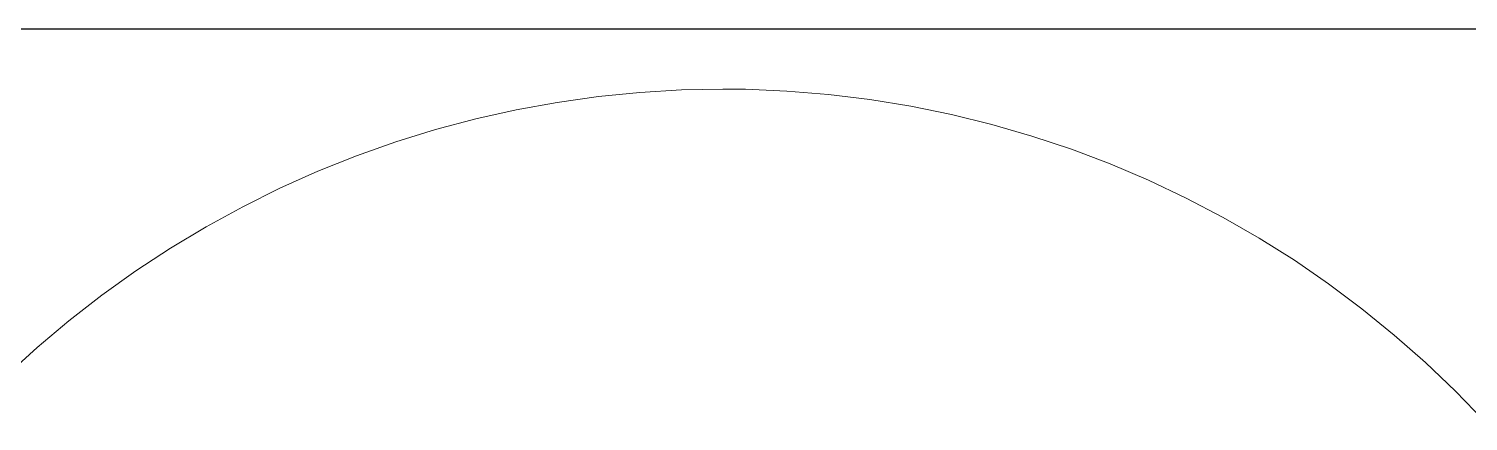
# Model space of a CAD drawing. Header units: millimetres. Extents: x 79795 to 317870, y -36033 to 97293.
# Drawn here: x 159430 to 159983, y 25805 to 25955 of the extents above; entities that cross this region are included whole.
import ezdxf

# ---------------------------------------------------------------- set-up
doc = ezdxf.new("R2010")
doc.units = ezdxf.units.MM
doc.header["$MEASUREMENT"] = 0
doc.layers.add('CSM-STL-XX-ZZ-M3-A-XXXX-00001_detached _19_04_21__rvt-1-Level 4$0$I-WALL', color=7, linetype='CONTINUOUS', lineweight=9)
doc.layers.add('I-FURN', color=8, linetype='CONTINUOUS', lineweight=9)

msp = doc.modelspace()

# ---------------------------------------------------------------- linework, layer by layer
at = {"layer": 'CSM-STL-XX-ZZ-M3-A-XXXX-00001_detached _19_04_21__rvt-1-Level 4$0$I-WALL', "lineweight": 30}
msp.add_line((157247.81, 25955.33), (161148.83, 25955.33), dxfattribs=at)
at = {"layer": 'I-FURN'}
for p, q in [((159664.78, 25930.91), (159648.86, 25929.31)), ((159680.75, 25931.87), (159664.78, 25930.91)), ((159696.74, 25932.19), (159680.75, 25931.87)), ((159705.38, 25932.09), (159696.74, 25932.19)), ((159721.36, 25931.43), (159705.38, 25932.09)), ((159737.31, 25930.12), (159721.36, 25931.43)), ((159753.19, 25928.18), (159737.31, 25930.12)), ((159617.27, 25924.21), (159601.66, 25920.72)), ((159633.02, 25927.08), (159617.27, 25924.21)), ((159648.86, 25929.31), (159633.02, 25927.08)), ((159768.98, 25925.61), (159753.19, 25928.18)), ((159784.66, 25922.4), (159768.98, 25925.61)), ((159601.66, 25920.72), (159586.2, 25916.61)), ((159800.19, 25918.58), (159784.66, 25922.4)), ((159815.56, 25914.13), (159800.19, 25918.58)), ((159586.2, 25916.61), (159570.92, 25911.88)), ((159830.74, 25909.07), (159815.56, 25914.13)), ((159570.92, 25911.88), (159555.83, 25906.54)), ((159845.7, 25903.41), (159830.74, 25909.07)), ((159555.83, 25906.54), (159540.98, 25900.61)), ((159860.43, 25897.16), (159845.7, 25903.41)), ((159540.98, 25900.61), (159526.37, 25894.09)), ((159874.89, 25890.32), (159860.43, 25897.16)), ((159526.37, 25894.09), (159512.03, 25886.98)), ((159512.03, 25886.98), (159497.99, 25879.31)), ((159889.07, 25882.91), (159874.89, 25890.32)), ((159902.94, 25874.94), (159889.07, 25882.91)), ((159497.99, 25879.31), (159484.27, 25871.09)), ((159916.48, 25866.42), (159902.94, 25874.94)), ((159484.27, 25871.09), (159470.89, 25862.32)), ((159929.67, 25857.37), (159916.48, 25866.42)), ((159470.89, 25862.32), (159457.86, 25853.02)), ((159457.86, 25853.02), (159445.23, 25843.21)), ((159942.49, 25847.79), (159929.67, 25857.37)), ((159954.92, 25837.71), (159942.49, 25847.79)), ((159445.23, 25843.21), (159432.99, 25832.91)), ((159966.93, 25827.14), (159954.92, 25837.71)), ((159432.99, 25832.91), (159421.17, 25822.12)), ((159978.51, 25816.1), (159966.93, 25827.14)), ((159989.63, 25804.61), (159978.51, 25816.1))]:
    msp.add_line(p, q, dxfattribs=at)

doc.saveas('drawing.dxf')
